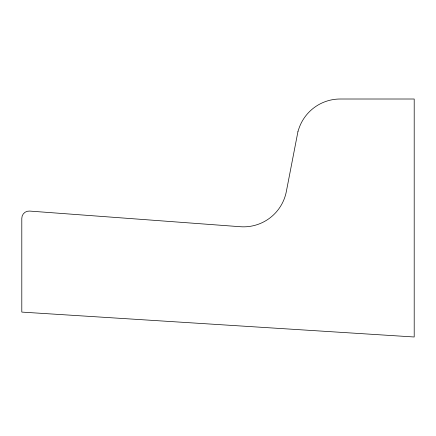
<?xml version="1.0" encoding="UTF-8"?>
<svg xmlns="http://www.w3.org/2000/svg" width="436" height="436" viewBox="0 0 436 436"><rect width="100%" height="100%" fill="white"/><g stroke="black" fill="none" stroke-linecap="round" stroke-linejoin="round"><path stroke-width="0.65" d="M298.006 131.274L286.343 191.524A43.6 43.6 0 0 1 240.307 226.72L29.604 211.073A7.265 7.265 0 0 0 21.8 218.316L21.8 312.094L414.2 336.99L414.2 99.01L340.184 99.01A43.6 43.6 0 0 0 298.824 128.822L298.006 131.274"/></g></svg>
